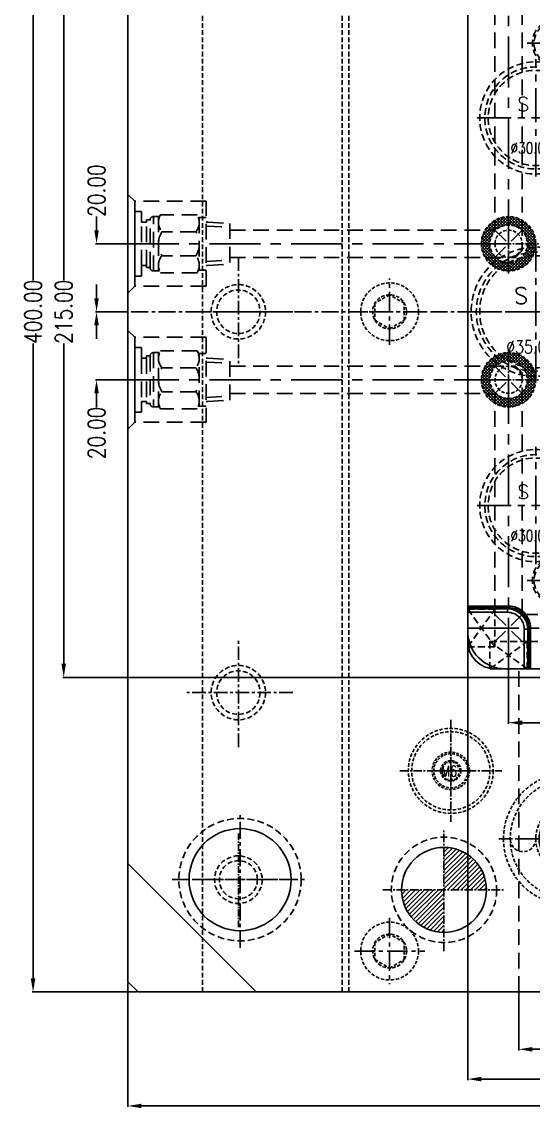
# Model space of a CAD drawing. Header units: millimetres. Extents: x 29875 to 31218, y -21313 to -20364.
# Drawn here: x 30346.6 to 30497, y -20854.1 to -20532 of the extents above; entities that cross this region are included whole.
import ezdxf

# ---------------------------------------------------------------- set-up
doc = ezdxf.new("R2010")
doc.units = ezdxf.units.MM
doc.header["$LTSCALE"] = 8
for name, pattern in [('CENTER', [2, 1.25, -0.25, 0.25, -0.25]), ('CENTER2', [1.125, 0.75, -0.125, 0.125, -0.125]), ('HIDDEN', [0.375, 0.25, -0.125]), ('HIDDEN2', [0.1875, 0.125, -0.0625])]:
    doc.linetypes.add(name, pattern=pattern)
doc.layers.get('DEFPOINTS').update_dxf_attribs({"color": 6})
for name, color, linetype in [('Cav-cor', 30, 'Continuous'), ('cen', 1, 'CENTER'), ('CL', 1, 'Continuous'), ('ha', 8, 'Continuous'), ('hidden', 4, 'HIDDEN'), ('m', 144, 'HIDDEN2'), ('PIN', 5, 'Continuous'), ('SCREW', 52, 'HIDDEN'), ('SLIDE', 6, 'Continuous'), ('SP', 3, 'Continuous'), ('SPRING', 7, 'Continuous'), ('WT', 4, 'Continuous')]:
    doc.layers.add(name, color=color, linetype=linetype)
doc.layers.add('dim', color=3, linetype='Continuous', lineweight=15)
doc.styles.add('ROMANC', font='RomanC.ttf', dxfattribs={"width": 0.8, "height": 7})
doc.styles.get("Standard").update_dxf_attribs({"font": 'txt.shx', "width": 0.8, "bigfont": 'chineset.shx'})
doc.dimstyles.new('ISO-25', dxfattribs={"dimtxt": 5, "dimasz": 4, "dimexe": 0.3, "dimexo": 0.3, "dimtad": 0, "dimzin": 1, "dimdsep": 46, "dimtxsty": 'Standard', "dimcen": 0, "dimclrd": 3, "dimclre": 3, "dimclrt": 3, "dimazin": 0, "dimtfac": 1, "dimtofl": 0, "dimtmove": 0, "dimatfit": 0, "dimfxl": 0, "dimarcsym": 0})

# ---------------------------------------------------------------- blocks, each defined once
blk = doc.blocks.new('10')
at = {"layer": 'cen', "ltscale": 0.6}
for p, q in [((0, 9.76), (0, -9.76)), ((-10.35, 0), (10.35, 0))]:
    blk.add_line(p, q, dxfattribs=at)
at = {"layer": 'm'}
blk.add_lwpolyline([(0, 5), (-4.33, 2.5), (-4.33, -2.5), (0, -5), (4.33, -2.5), (4.33, 2.5)], close=True, dxfattribs=at)
for radius in [8.5, 5]:
    blk.add_circle((0, 0), radius, dxfattribs=at)
blk = doc.blocks.new('*D26988')
at = {"layer": 'DEFPOINTS', "color": 0}
for p in [(30377.82, -20814.24), (30727.82, -20814.24), (30727.82, -20850.78)]:
    blk.add_point(p, dxfattribs=at)
at = {"layer": 'dim', "color": 3, "lineweight": -2}
for p, q in [((30377.82, -20814.54), (30377.82, -20851.08)), ((30727.82, -20814.54), (30727.82, -20851.08)), ((30381.82, -20850.78), (30543.19, -20850.78)), ((30723.82, -20850.78), (30562.44, -20850.78))]:
    blk.add_line(p, q, dxfattribs=at)
at = {"layer": 'dim', "color": 3}
for points in [[(30381.82, -20850.12), (30381.82, -20851.45), (30377.82, -20850.78)], [(30723.82, -20851.45), (30723.82, -20850.12), (30727.82, -20850.78)]]:
    blk.add_solid(points, dxfattribs=at)
at = {"layer": 'dim', "color": 3, "insert": (30552.82, -20850.78), "char_height": 5, "attachment_point": 5}
blk.add_mtext('350.00', dxfattribs=at)
blk = doc.blocks.new('*D26989')
at = {"layer": 'DEFPOINTS', "color": 0}
for p in [(30349.92, -20417.24), (30380.82, -20417.24), (30380.82, -20817.24)]:
    blk.add_point(p, dxfattribs=at)
at = {"layer": 'dim', "color": 3, "lineweight": -2}
for p, q in [((30380.52, -20417.24), (30349.62, -20417.24)), ((30349.92, -20421.24), (30349.92, -20607.95)), ((30349.92, -20813.24), (30349.92, -20626.53)), ((30380.52, -20817.24), (30349.62, -20817.24))]:
    blk.add_line(p, q, dxfattribs=at)
at = {"layer": 'dim', "color": 3}
for points in [[(30350.59, -20421.24), (30349.25, -20421.24), (30349.92, -20417.24)], [(30349.25, -20813.24), (30350.59, -20813.24), (30349.92, -20817.24)]]:
    blk.add_solid(points, dxfattribs=at)
at = {"layer": 'dim', "color": 3, "insert": (30349.92, -20617.24), "char_height": 5, "attachment_point": 5, "rotation": 90}
blk.add_mtext('400.00', dxfattribs=at)
blk = doc.blocks.new('20130710.085903')
at = {"layer": 'PIN', "linetype": 'Continuous'}
h = blk.add_hatch(dxfattribs=at)
h.set_pattern_fill('ANSI31', color=256, scale=12, style=0)
h.set_pattern_definition([(45, (2414.86, 305.4585), (-1.0606602, 1.0606602), [])])
h.paths.add_polyline_path([(0, 0), (0, 9, 0.414214), (-9, 0)])
h.paths.add_polyline_path([(9, 0), (0, 0), (0, -9, 0.414214)])
blk.add_circle((0, 0), 9, dxfattribs=at)
at = {"layer": 'SPRING', "linetype": 'CENTER', "ltscale": 0.4}
for p, q in [((0, 20.85), (0, -20.85)), ((-20.85, 0), (20.85, 0))]:
    blk.add_line(p, q, dxfattribs=at)
at = {"layer": 'SPRING', "linetype": 'HIDDEN', "ltscale": 0.5}
for radius in [19.5, 17.5, 10]:
    blk.add_circle((0, 0), radius, dxfattribs=at)
for centre, start, end in [((-13.75, 0), 0, 180), ((13.75, 0), 180, 0)]:
    blk.add_arc(centre, 3.75, start, end, dxfattribs=at)
blk = doc.blocks.new('20130710.090407')
at = {"layer": 'SCREW', "linetype": 'CENTER', "ltscale": 0.15}
for p, q in [((0, -7.04), (0, 7.04)), ((-7, 0), (7, 0))]:
    blk.add_line(p, q, dxfattribs=at)
at = {"layer": 'SCREW', "linetype": 'HIDDEN', "ltscale": 0.4}
blk.add_lwpolyline([(-1.44, 2.5), (-2.89, 0), (-1.44, -2.5), (1.44, -2.5), (2.89, 0), (1.44, 2.5)], close=True, dxfattribs=at)
for radius in [5.5, 5, 3]:
    blk.add_circle((0, 0), radius, dxfattribs=at)
at = {"layer": 'dim', "style": 'ROMANC', "width": 0.8}
blk.add_text('M6', height=3.172, dxfattribs=at).set_placement((-2.88, -1.7))
blk = doc.blocks.new('20130710.090411')
at = {"layer": 'SP', "color": 145, "linetype": 'CENTER', "ltscale": 0.25}
for p, q in [((0, 15), (0, -15)), ((-15, 0), (15, 0))]:
    blk.add_line(p, q, dxfattribs=at)
at = {"layer": 'SP', "color": 145, "linetype": 'HIDDEN', "ltscale": 0.5}
for radius in [12.5, 11.5]:
    blk.add_circle((0, 0), radius, dxfattribs=at)
at = {"layer": 'SCREW'}
blk.add_blockref('20130710.090407', (0, 0), dxfattribs=at)
blk = doc.blocks.new('*D27086')
at = {"layer": 'DEFPOINTS', "color": 0}
for p in [(30492.82, -20817.24), (30612.82, -20817.24), (30492.82, -20834.13)]:
    blk.add_point(p, dxfattribs=at)
at = {"layer": 'dim', "color": 3, "lineweight": -2}
for p, q in [((30492.82, -20817.54), (30492.82, -20834.43)), ((30612.82, -20817.54), (30612.82, -20834.43)), ((30496.82, -20834.13), (30543.86, -20834.13)), ((30608.82, -20834.13), (30561.78, -20834.13))]:
    blk.add_line(p, q, dxfattribs=at)
at = {"layer": 'dim', "color": 3}
for points in [[(30496.82, -20833.46), (30496.82, -20834.8), (30492.82, -20834.13)], [(30608.82, -20834.8), (30608.82, -20833.46), (30612.82, -20834.13)]]:
    blk.add_solid(points, dxfattribs=at)
at = {"layer": 'dim', "color": 3, "insert": (30552.82, -20834.13), "char_height": 5, "attachment_point": 5}
blk.add_mtext('120.00', dxfattribs=at)
blk = doc.blocks.new('*D27089')
at = {"layer": 'DEFPOINTS', "color": 0}
for p in [(30627.82, -20690.17), (30477.82, -20713.24), (30627.82, -20842.89)]:
    blk.add_point(p, dxfattribs=at)
at = {"layer": 'dim', "color": 3, "lineweight": -2}
for p, q in [((30627.82, -20690.47), (30627.82, -20843.19)), ((30477.82, -20713.54), (30477.82, -20843.19)), ((30481.82, -20842.89), (30543.86, -20842.89)), ((30623.82, -20842.89), (30561.78, -20842.89))]:
    blk.add_line(p, q, dxfattribs=at)
at = {"layer": 'dim', "color": 3}
for points in [[(30481.82, -20842.22), (30481.82, -20843.56), (30477.82, -20842.89)], [(30623.82, -20843.56), (30623.82, -20842.22), (30627.82, -20842.89)]]:
    blk.add_solid(points, dxfattribs=at)
at = {"layer": 'dim', "color": 3, "insert": (30552.82, -20842.89), "char_height": 5, "attachment_point": 5}
blk.add_mtext('150.00', dxfattribs=at)
blk = doc.blocks.new('*D27232')
at = {"layer": 'DEFPOINTS', "color": 0}
for p in [(30358.94, -20509.74), (30534.82, -20509.74), (30534.82, -20724.74)]:
    blk.add_point(p, dxfattribs=at)
at = {"layer": 'dim', "color": 3, "lineweight": -2}
for p, q in [((30534.52, -20509.74), (30358.64, -20509.74)), ((30358.94, -20513.74), (30358.94, -20607.95)), ((30358.94, -20720.74), (30358.94, -20626.53)), ((30534.52, -20724.74), (30358.64, -20724.74))]:
    blk.add_line(p, q, dxfattribs=at)
at = {"layer": 'dim', "color": 3}
for points in [[(30359.61, -20513.74), (30358.28, -20513.74), (30358.94, -20509.74)], [(30358.28, -20720.74), (30359.61, -20720.74), (30358.94, -20724.74)]]:
    blk.add_solid(points, dxfattribs=at)
at = {"layer": 'dim', "color": 3, "insert": (30358.94, -20617.24), "char_height": 5, "attachment_point": 5, "rotation": 90}
blk.add_mtext('215.00', dxfattribs=at)
blk = doc.blocks.new('cb_8')
at = {"linetype": 'HIDDEN'}
blk.add_circle((0, 0), 7, dxfattribs=at)
at = {"layer": 'SCREW', "linetype": 'CENTER2', "ltscale": 5}
for p, q in [((0, -8.5), (0, 8.5)), ((-8.5, 0), (8.5, 0))]:
    blk.add_line(p, q, dxfattribs=at)
at = {"layer": 'SCREW'}
blk.add_lwpolyline([(-1.73, 3), (-3.46, 0), (-1.73, -3), (1.73, -3), (3.46, 0), (1.73, 3)], close=True, dxfattribs=at)
for radius in [6.5, 4]:
    blk.add_circle((0, 0), radius, dxfattribs=at)
at = {"layer": 'dim', "style": 'ROMANC', "width": 0.8}
blk.add_text('M 8', height=4.186, dxfattribs=at).set_placement((-5.2, -1.86))
blk = doc.blocks.new('20160827.135622')
at = {"layer": 'SP', "linetype": 'CENTER'}
for p, q in [((0, -20.12), (0, 20.12)), ((-20.12, 0), (20.12, 0))]:
    blk.add_line(p, q, dxfattribs=at)
at = {"layer": 'SP', "linetype": 'HIDDEN'}
for radius in [19, 17.5, 16.5]:
    blk.add_circle((0, 0), radius, dxfattribs=at)
at = {"layer": 'SP'}
for s, p in [('S', (-6.37, 2.33)), ('P', (4.54, -7.46))]:
    blk.add_text(s, height=4.8, dxfattribs=at).set_placement(p)
at = {"layer": 'SP', "color": 6, "insert": (-1.49, -10.32), "char_height": 3.828, "attachment_point": 5}
blk.add_mtext('Ø35.00', dxfattribs=at)
blk = doc.blocks.new('20160826.095208')
at = {"layer": 'SP', "linetype": 'CENTER'}
for p, q in [((0, -17.25), (0, 17.25)), ((-17.25, 0), (17.25, 0))]:
    blk.add_line(p, q, dxfattribs=at)
at = {"layer": 'SP', "linetype": 'HIDDEN'}
for radius in [16.5, 15, 14]:
    blk.add_circle((0, 0), radius, dxfattribs=at)
at = {"layer": 'SP'}
for s, p in [('S', (-5.46, 2)), ('P', (3.89, -6.39))]:
    blk.add_text(s, height=4.11, dxfattribs=at).set_placement(p)
at = {"layer": 'SP', "color": 6, "insert": (-1.27, -8.84), "char_height": 3.281, "attachment_point": 5}
blk.add_mtext('Ø30.00', dxfattribs=at)
blk = doc.blocks.new('20150513.114825')
at = {"layer": 'WT', "color": 125, "linetype": 'HIDDEN'}
for p, q in [((-5.5, 8), (5.5, 8)), ((5.5, 8), (-5.5, 0)), ((-5.5, 8), (5.5, 0)), ((-5.5, 0), (-5.5, 8)), ((5.5, 0), (5.5, 8)), ((-5.5, 0), (5.5, 0))]:
    blk.add_line(p, q, dxfattribs=at)
blk = doc.blocks.new('20150513.114820')
at = {"layer": 'WT', "linetype": 'Continuous'}
h = blk.add_hatch(dxfattribs=at)
h.set_pattern_fill('ANSI37', color=125, scale=5, angle=270, style=0)
h.set_pattern_definition([(315, (23425.0146, -23957.4168), (0.441941738, 0.441941738), []), (45, (23425.0146, -23957.4168), (-0.441941738, 0.441941738), [])])
h.paths.add_polyline_path([(8, 0), (5.5, 0, 1), (-5.5, 0), (-8, 0, -1)])
h.paths.add_polyline_path([(-8, 0), (-5.5, 0, 0.414214), (0, -5.5, 0.414214), (5.5, 0), (8, 0, -0.414214), (0, -8, -0.414214)])
at = {"layer": 'WT', "color": 125, "linetype": 'CENTER2', "ltscale": 0.4}
for p, q in [((0, 8.79), (0, -8.79)), ((8.79, 0), (-8.79, 0))]:
    blk.add_line(p, q, dxfattribs=at)
at = {"layer": 'WT', "color": 125, "linetype": 'HIDDEN2'}
for radius in [8, 5.5, 4]:
    blk.add_circle((0, 0), radius, dxfattribs=at)
blk = doc.blocks.new('*D27716')
at = {"layer": 'DEFPOINTS', "color": 0}
for p in [(30627.82, -20714.24), (30489.82, -20722.24), (30489.82, -20738.08)]:
    blk.add_point(p, dxfattribs=at)
at = {"layer": 'dim', "color": 3, "lineweight": -2}
for p, q in [((30627.82, -20714.54), (30627.82, -20738.38)), ((30489.82, -20722.54), (30489.82, -20738.38)), ((30493.82, -20738.08), (30549.53, -20738.08)), ((30623.82, -20738.08), (30568.11, -20738.08))]:
    blk.add_line(p, q, dxfattribs=at)
at = {"layer": 'dim', "color": 3}
for points in [[(30493.82, -20737.42), (30493.82, -20738.75), (30489.82, -20738.08)], [(30623.82, -20738.75), (30623.82, -20737.42), (30627.82, -20738.08)]]:
    blk.add_solid(points, dxfattribs=at)
at = {"layer": 'dim', "color": 3, "insert": (30558.82, -20738.08), "char_height": 5, "attachment_point": 5}
blk.add_mtext('138.00', dxfattribs=at)
blk = doc.blocks.new('*D27719')
at = {"layer": 'DEFPOINTS', "color": 0}
for p in [(30368.6, -20597.24), (30377.82, -20597.24), (30377.82, -20617.24)]:
    blk.add_point(p, dxfattribs=at)
at = {"layer": 'dim', "color": 3, "lineweight": -2}
for p, q in [((30368.6, -20593.24), (30368.6, -20589.24)), ((30377.52, -20597.24), (30368.3, -20597.24)), ((30377.52, -20617.24), (30368.3, -20617.24)), ((30368.6, -20621.24), (30368.6, -20625.24))]:
    blk.add_line(p, q, dxfattribs=at)
at = {"layer": 'dim', "color": 3}
for points in [[(30367.94, -20593.24), (30369.27, -20593.24), (30368.6, -20597.24)], [(30369.27, -20621.24), (30367.94, -20621.24), (30368.6, -20617.24)]]:
    blk.add_solid(points, dxfattribs=at)
at = {"layer": 'dim', "color": 3, "insert": (30368.6, -20581.61), "char_height": 5, "attachment_point": 5, "rotation": 90}
blk.add_mtext('20.00', dxfattribs=at)
blk = doc.blocks.new('*D27720')
at = {"layer": 'DEFPOINTS', "color": 0}
for p in [(30377.82, -20617.24), (30368.6, -20637.24), (30377.82, -20637.24)]:
    blk.add_point(p, dxfattribs=at)
at = {"layer": 'dim', "color": 3, "lineweight": -2}
for p, q in [((30368.6, -20613.24), (30368.6, -20609.24)), ((30377.52, -20617.24), (30368.3, -20617.24)), ((30377.52, -20637.24), (30368.3, -20637.24)), ((30368.6, -20641.24), (30368.6, -20645.24))]:
    blk.add_line(p, q, dxfattribs=at)
at = {"layer": 'dim', "color": 3}
for points in [[(30367.94, -20613.24), (30369.27, -20613.24), (30368.6, -20617.24)], [(30369.27, -20641.24), (30367.94, -20641.24), (30368.6, -20637.24)]]:
    blk.add_solid(points, dxfattribs=at)
at = {"layer": 'dim', "color": 3, "insert": (30368.6, -20652.86), "char_height": 5, "attachment_point": 5, "rotation": 90}
blk.add_mtext('20.00', dxfattribs=at)
blk = doc.blocks.new('20160903.151524')
at = {"layer": 'WT', "color": 125, "linetype": 'HIDDEN', "ltscale": 2.3}
for p, q in [((-6.35, 23.56), (-6.01, 30)), ((-6.01, 30), (6.01, 30)), ((-5.19, 23), (-4.82, 30)), ((5.19, 23), (4.82, 30)), ((6.35, 23.56), (6.01, 30)), ((12.5, 23), (-12.5, 23)), ((-12.5, 23), (-12.5, 2)), ((-7.75, 23), (-7.75, 20.77)), ((-6.35, 23.56), (-6.35, 23)), ((6.35, 23.56), (6.35, 23)), ((7.75, 23), (7.75, 20.77)), ((12.5, 23), (12.5, 2)), ((-8.5, 20.43), (-8.5, 9.57)), ((-7.75, 21), (7.75, 21)), ((-3.5, 20.01), (-3.5, 9.99)), ((3.5, 20.01), (3.5, 9.99)), ((8.5, 20.43), (8.5, 9.57)), ((-8, 9.33), (-8, 7.51)), ((-8, 9), (8, 9)), ((8, 7.51), (-8, 7.51)), ((7, 6.51), (-7, 6.51)), ((-7, 6.51), (-7, 5.51)), ((7, 6.51), (7, 5.51)), ((8, 9.33), (8, 7.51)), ((-9.5, 4.01), (-9.5, 2)), ((-6.4, 4.01), (-9.5, 4.01)), ((-6.4, 5.51), (-7, 5.51)), ((-6.4, 5.51), (-7, 5.51)), ((6.4, 5.51), (-6.4, 5.51)), ((-6.4, 5.51), (-6.4, 4.01)), ((6.4, 4.01), (-6.4, 4.01)), ((6.4, 5.51), (6.4, 4.01)), ((6.4, 5.51), (7, 5.51)), ((6.4, 5.51), (7, 5.51)), ((6.4, 4.01), (9.5, 4.01)), ((9.5, 4.01), (9.5, 2)), ((-12.5, 2), (-14.5, 0)), ((-14.5, 0), (14.5, 0)), ((-12.5, 2), (12.5, 2)), ((9.5, 2), (-9.5, 2)), ((12.5, 2), (14.5, 0))]:
    blk.add_line(p, q, dxfattribs=at)
at = {"layer": 'WT', "color": 125, "linetype": 'CENTER', "ltscale": 1.5}
blk.add_line((0, 0), (0, 30), dxfattribs=at)
at = {"layer": 'WT', "color": 125, "linetype": 'HIDDEN', "ltscale": 2.3}
for centre, radius, start, end in [((-6.32, 16.53), 4.47, 50.9817, 119.248), ((0, 14.34), 6.66, 58.3016, 121.6984), ((6.32, 16.53), 4.47, 60.752, 129.0183), ((-6.32, 13.47), 4.47, 240.752, 309.0183), ((0, 15.66), 6.66, 238.3016, 301.6984), ((6.32, 13.47), 4.47, 230.9817, 299.248), ((-7, 7.51), 1, 180, 270), ((7, 7.51), 1, 270, 0)]:
    blk.add_arc(centre, radius, start, end, dxfattribs=at)

msp = doc.modelspace()

# ---------------------------------------------------------------- hatches: boundary and pattern name
at = {"layer": 'ha'}
h = msp.add_hatch(dxfattribs=at)
h.set_pattern_fill('ANSI31', color=256, scale=0.3, style=0)
h.set_pattern_definition([(45, (30256.8874, -20851.3426), (-0.6735192, 0.6735192), [])])
h.paths.add_polyline_path([(30470.82, -20787.239), (30458.32, -20787.239, 0.4142136), (30470.82, -20799.739)])
h.paths.add_polyline_path([(30470.82, -20774.739), (30470.82, -20787.239), (30483.32, -20787.239, 0.4142136)])
h.paths.add_polyline_path([(30634.82, -20787.239), (30622.32, -20787.239, 0.4142136), (30634.82, -20799.739)])
h.paths.add_polyline_path([(30634.82, -20774.739), (30634.82, -20787.239), (30647.32, -20787.239, 0.4142136)])

# ---------------------------------------------------------------- linework, layer by layer
at = {"color": 8, "linetype": 'HIDDEN', "ltscale": 0.7}
for p, q in [((30399.82, -20817.239), (30399.82, -20417.239)), ((30440.82, -20817.239), (30440.82, -20417.239)), ((30442.82, -20817.239), (30442.82, -20417.239))]:
    msp.add_line(p, q, dxfattribs=at)
for p, q in [((30377.82, -20814.239), (30377.82, -20420.239)), ((30415.536, -20817.239), (30377.82, -20779.523)), ((30377.82, -20814.239), (30380.82, -20817.239)), ((30724.82, -20817.239), (30380.82, -20817.239))]:
    msp.add_line(p, q)
at = {"color": 8, "linetype": 'CENTER', "ltscale": 0.4}
for p, q in [((30410.32, -20601.239), (30410.32, -20633.239)), ((30426.32, -20617.239), (30394.32, -20617.239)), ((30410.32, -20745.239), (30410.32, -20713.239)), ((30426.32, -20729.239), (30394.32, -20729.239))]:
    msp.add_line(p, q, dxfattribs=at)
at = {"color": 8, "linetype": 'CENTER', "ltscale": 0.2}
for p, q in [((30410.32, -20798.239), (30410.32, -20770.239)), ((30424.32, -20784.239), (30396.32, -20784.239))]:
    msp.add_line(p, q, dxfattribs=at)
at = {"color": 8, "linetype": 'HIDDEN', "ltscale": 0.7}
for centre, radius in [((30410.32, -20617.239), 8), ((30410.32, -20617.239), 6.4), ((30410.32, -20729.239), 8), ((30410.32, -20729.239), 6.4), ((30410.32, -20784.239), 7), ((30410.32, -20784.239), 5.6)]:
    msp.add_circle(centre, radius, dxfattribs=at)
for centre, radius in [((30410.82, -20784.239), 15), ((30470.82, -20787.239), 12.5)]:
    msp.add_circle(centre, radius)
at = {"layer": 'Cav-cor', "color": 241}
for p, q in [((30477.82, -20714.239), (30477.82, -20520.239)), ((30489.803, -20703.764), (30477.82, -20703.764)), ((30489.803, -20704.263), (30477.82, -20704.263)), ((30489.458, -20704.608), (30477.82, -20704.608)), ((30489.458, -20705.607), (30477.82, -20705.607)), ((30489.803, -20704.263), (30489.458, -20704.608)), ((30489.458, -20705.607), (30489.458, -20704.608)), ((30489.803, -20703.764), (30489.803, -20704.263)), ((30494.452, -20710.6), (30495.45, -20710.6)), ((30494.452, -20722.239), (30494.452, -20710.6)), ((30495.795, -20710.255), (30495.45, -20710.6)), ((30495.45, -20722.239), (30495.45, -20710.6)), ((30496.294, -20710.255), (30495.795, -20710.255)), ((30495.795, -20722.239), (30495.795, -20710.255)), ((30496.294, -20722.239), (30496.294, -20710.255)), ((30485.82, -20722.239), (30619.82, -20722.239))]:
    msp.add_line(p, q, dxfattribs=at)
for centre, radius, start, end in [((30489.458, -20710.601), 5.992, 0.00529, 89.99471), ((30489.461, -20710.597), 4.99, 359.96879, 90.03121), ((30489.807, -20710.252), 6.487, 359.9688, 90.0312), ((30489.808, -20710.25), 5.986, 359.95052, 90.04948), ((30488.82, -20711.239), 11, 180, 270), ((30485.82, -20714.239), 8, 180, 270)]:
    msp.add_arc(centre, radius, start, end, dxfattribs=at)
at = {"layer": 'cen', "ltscale": 0.5}
for p, q in [((30410.82, -20804.239), (30410.82, -20764.239)), ((30390.82, -20784.239), (30430.82, -20784.239))]:
    msp.add_line(p, q, dxfattribs=at)
at = {"layer": 'cen', "ltscale": 0.25}
for p, q in [((30470.82, -20805.239), (30470.82, -20769.239)), ((30452.82, -20787.239), (30488.82, -20787.239))]:
    msp.add_line(p, q, dxfattribs=at)
at = {"layer": 'CL', "color": 7, "linetype": 'CENTER', "ltscale": 0.5}
msp.add_line((30727.82, -20617.239), (30377.82, -20617.239), dxfattribs=at)
at = {"layer": 'hidden'}
for centre, radius in [((30410.82, -20784.239), 18), ((30470.82, -20787.239), 15.5)]:
    msp.add_circle(centre, radius, dxfattribs=at)
at = {"layer": 'SLIDE', "linetype": 'HIDDEN', "ltscale": 2.3}
msp.add_line((30492.82, -20817.239), (30492.82, -20722.239), dxfattribs=at)
at = {"layer": 'SLIDE'}
msp.add_line((30612.82, -20772.239), (30492.82, -20772.239), dxfattribs=at)
at = {"layer": 'WT', "color": 125, "linetype": 'CENTER', "ltscale": 1.5}
for p, q in [((30489.82, -20512.239), (30489.82, -20597.239)), ((30377.82, -20597.239), (30489.82, -20597.239)), ((30377.82, -20637.239), (30489.82, -20637.239)), ((30489.82, -20722.239), (30489.82, -20637.239)), ((30477.82, -20710.239), (30587.82, -20710.239))]:
    msp.add_line(p, q, dxfattribs=at)
at = {"layer": 'WT', "color": 125, "linetype": 'HIDDEN', "ltscale": 2.3}
for p, q in [((30485.82, -20528.239), (30485.82, -20593.239)), ((30493.82, -20528.239), (30493.82, -20599.239)), ((30407.82, -20593.239), (30485.82, -20593.239)), ((30485.82, -20593.239), (30489.82, -20597.239)), ((30493.82, -20593.239), (30485.82, -20601.239)), ((30491.82, -20601.239), (30493.82, -20599.239)), ((30407.82, -20601.239), (30491.82, -20601.239)), ((30407.82, -20633.239), (30491.82, -20633.239)), ((30493.82, -20641.239), (30485.82, -20633.239)), ((30491.82, -20633.239), (30493.82, -20635.239)), ((30485.82, -20641.239), (30489.82, -20637.239)), ((30493.82, -20706.239), (30493.82, -20635.239)), ((30407.82, -20641.239), (30485.82, -20641.239)), ((30485.82, -20706.239), (30485.82, -20641.239)), ((30493.82, -20706.239), (30485.82, -20714.239)), ((30485.82, -20706.239), (30493.82, -20714.239)), ((30493.82, -20706.239), (30583.82, -20706.239)), ((30493.82, -20714.239), (30583.82, -20714.239))]:
    msp.add_line(p, q, dxfattribs=at)

# ---------------------------------------------------------------- block references
at = {"layer": 'dim'}
for name, p in [('20160827.135622', (30497.82, -20617.239)), ('10', (30454.82, -20805.239))]:
    msp.add_blockref(name, p, dxfattribs=at)
at = {"layer": 'dim', "rotation": 180}
msp.add_blockref('10', (30454.82, -20617.239), dxfattribs=at)
at = {"layer": 'SCREW'}
for p in [(30503.82, -20538.239), (30503.82, -20696.239)]:
    msp.add_blockref('cb_8', p, dxfattribs=at)
at = {"layer": 'SP'}
for name, p in [('20160826.095208', (30497.82, -20560.239)), ('20160826.095208', (30497.82, -20674.239)), ('20130710.090411', (30472.82, -20752.239))]:
    msp.add_blockref(name, p, dxfattribs=at)
at = {"layer": 'SPRING', "xscale": -1, "rotation": -180}
msp.add_blockref('20130710.085903', (30507.82, -20772.239), dxfattribs=at)
at = {"layer": 'WT'}
for name, p, rotation in [('20160903.151524', (30377.82, -20597.239), -90), ('20150513.114820', (30489.82, -20637.239), 90.00000000000001)]:
    msp.add_blockref(name, p, dxfattribs=dict(at, rotation=rotation))
for name, p, xscale, rotation in [('20150513.114820', (30489.82, -20597.239), -1, 90), ('20160903.151524', (30377.82, -20637.239), -0.9999999999999996, -90.00000000000001)]:
    msp.add_blockref(name, p, dxfattribs=dict(at, xscale=xscale, rotation=rotation))
at = {"layer": 'WT', "color": 125, "linetype": 'HIDDEN', "ltscale": 2.3, "rotation": 90}
msp.add_blockref('20150513.114825', (30485.82, -20710.239), dxfattribs=at)
at = {"layer": 'WT', "color": 125, "linetype": 'HIDDEN', "ltscale": 2.3, "xscale": -1, "rotation": -180}
msp.add_blockref('20150513.114825', (30489.82, -20714.239), dxfattribs=at)

# ---------------------------------------------------------------- dimensions: what is measured, and where the dimension line sits
at = {"layer": 'dim'}
for base, p1, p2, picture, middle in [((30349.92, -20417.239), (30380.82, -20817.239), (30380.82, -20417.239), '*D26989', (30349.92, -20617.239)), ((30358.943, -20509.739), (30534.82, -20724.739), (30534.82, -20509.739), '*D27232', (30358.943, -20617.239))]:
    dim = msp.add_linear_dim(base=base, p1=p1, p2=p2, angle=90, dimstyle='ISO-25', dxfattribs=at)
    dim.commit()
    dim.dimension.update_dxf_attribs({"geometry": picture, "text_midpoint": middle, "dimtype": 160})
for base, p2, angle, picture, middle in [((30368.602, -20597.239), (30377.82, -20597.239), 90, '*D27719', (30368.602, -20581.614)), ((30368.602, -20637.239), (30377.82, -20637.239), 270, '*D27720', (30368.602, -20652.864))]:
    dim = msp.add_linear_dim(base=base, p1=(30377.82, -20617.239), p2=p2, angle=angle, dimstyle='ISO-25', dxfattribs=at)
    dim.commit()
    dim.dimension.update_dxf_attribs({"geometry": picture, "text_midpoint": middle})
for base, p1, p2, picture, middle in [((30627.82, -20842.89), (30477.82, -20713.239), (30627.82, -20690.167), '*D27089', (30552.82, -20842.89)), ((30727.82, -20850.782), (30377.82, -20814.239), (30727.82, -20814.239), '*D26988', (30552.82, -20850.782)), ((30492.82, -20834.131), (30612.82, -20817.239), (30492.82, -20817.239), '*D27086', (30552.82, -20834.131))]:
    dim = msp.add_linear_dim(base=base, p1=p1, p2=p2, dimstyle='ISO-25', dxfattribs=at)
    dim.commit()
    dim.dimension.update_dxf_attribs({"geometry": picture, "text_midpoint": middle, "dimtype": 160})
dim = msp.add_linear_dim(base=(30489.82, -20738.084), p1=(30627.82, -20714.239), p2=(30489.82, -20722.239), dimstyle='ISO-25', dxfattribs=at)
dim.commit()
dim.dimension.update_dxf_attribs({"geometry": '*D27716', "text_midpoint": (30558.82, -20738.084)})

doc.saveas('drawing.dxf')
